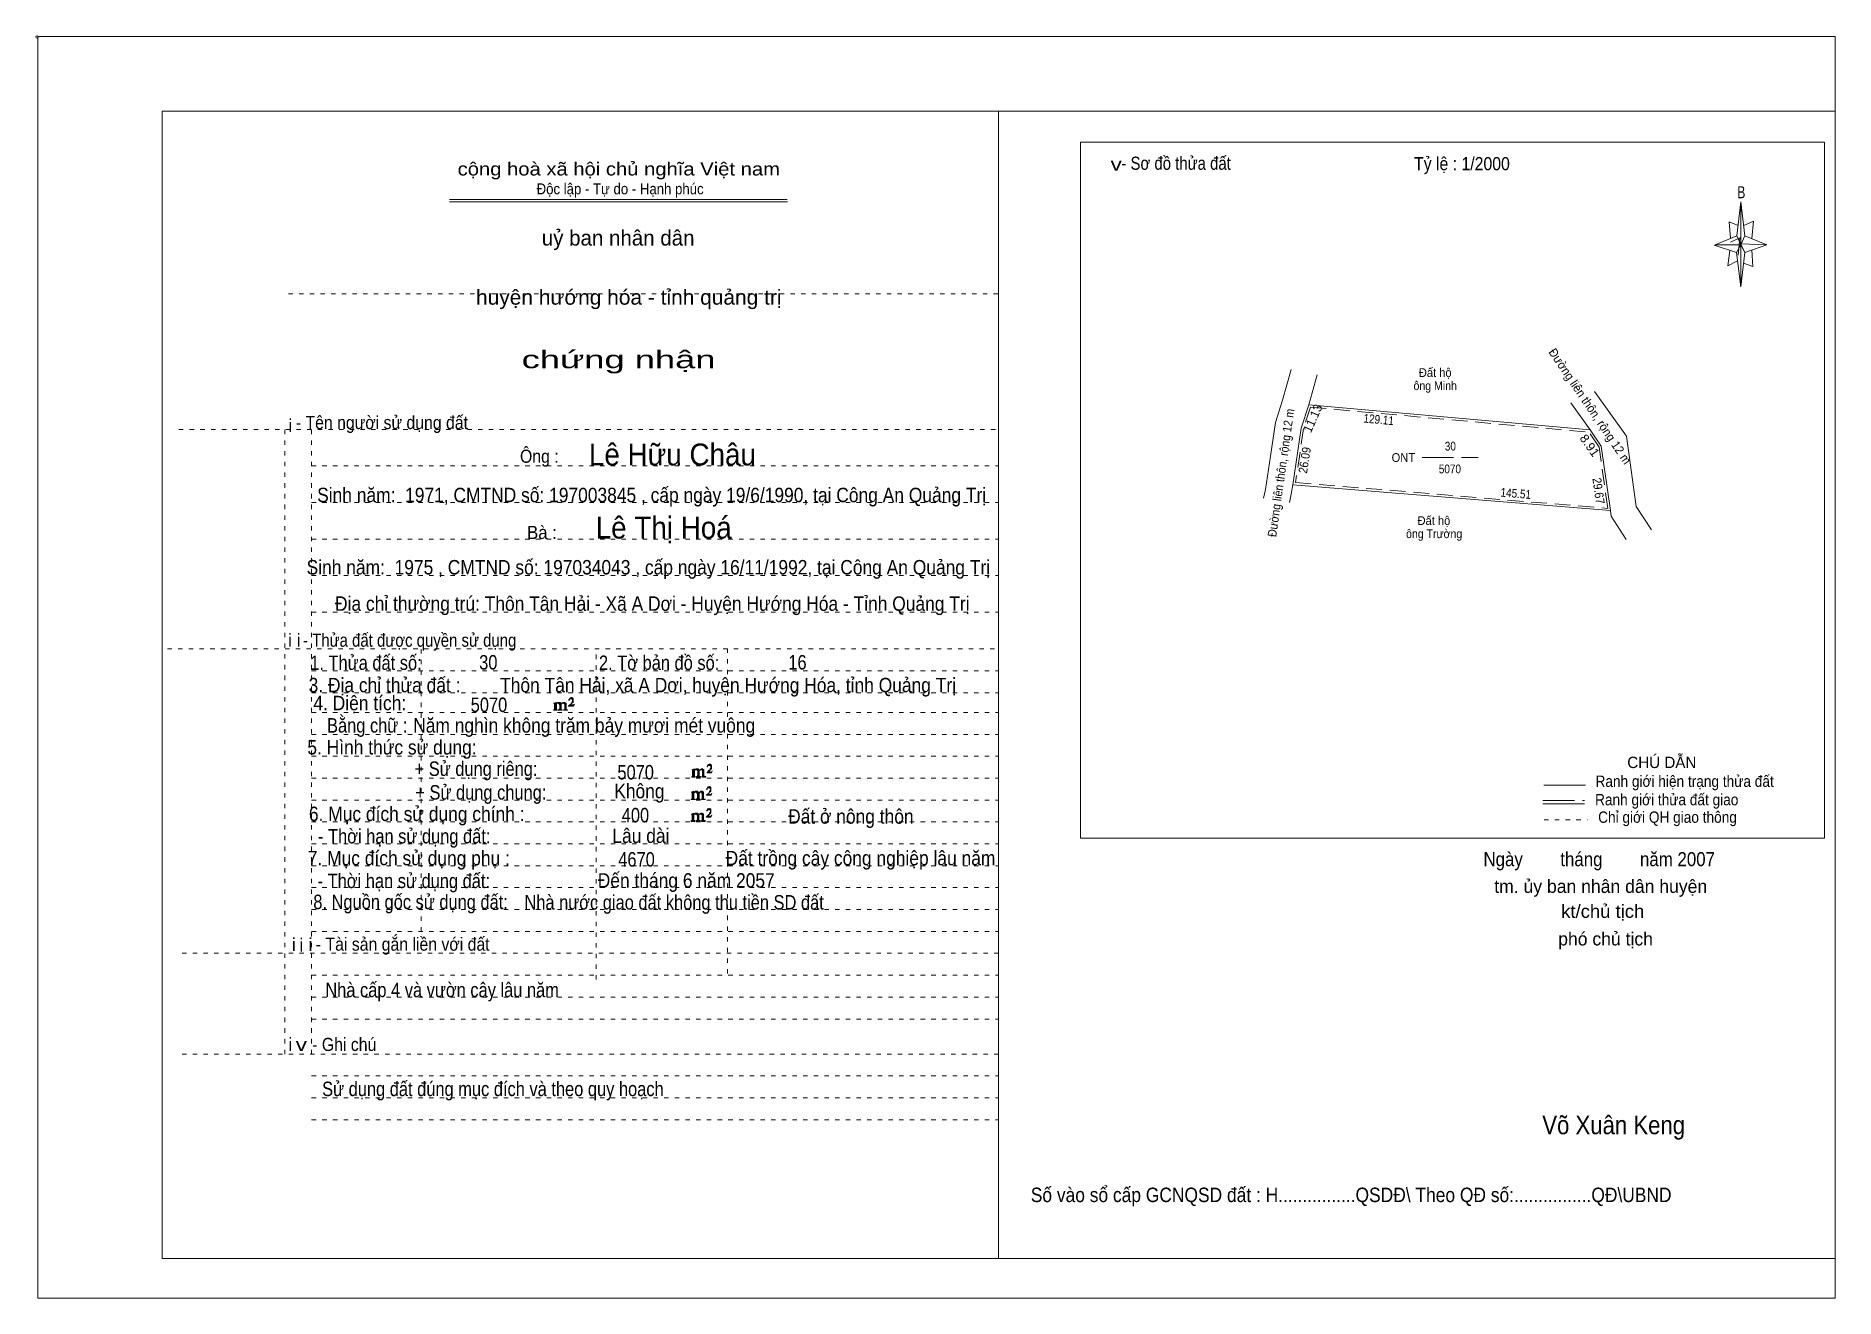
# Model space of a CAD drawing. Header units: centimetres. Extents: x -1.6 to 39.5, y -3.3 to 25.5.
import ezdxf
from ezdxf.enums import TextEntityAlignment as Align

# ---------------------------------------------------------------- set-up
doc = ezdxf.new("R2010")
doc.units = ezdxf.units.CM
doc.header["$LTSCALE"] = 0.12
for name, pattern in [('DOTTED', [1.5, 0.3, -1.2]), ('LONG_DASHED', [7.5, 6, -1.5]), ('MEDIUM_DASHED', [4.5, 3, -1.5])]:
    doc.linetypes.add(name, pattern=pattern)
for name, color, linetype, lineweight in [('1', 7, 'DOTTED', 13), ('10', 7, 'Continuous', 13), ('33', 7, 'LONG_DASHED', 13), ('4', 7, 'Continuous', 13), ('5', 7, 'Continuous', 13), ('50', 7, 'Continuous', 13)]:
    doc.layers.add(name, color=color, linetype=linetype, lineweight=lineweight)
doc.layers.add('30', color=7, linetype='Continuous')

msp = doc.modelspace()

# ---------------------------------------------------------------- hatches: boundary and pattern name
at = {"layer": '50'}
for points in [[(10.27, 10.13), (10.27, 10.12), (10.27, 10.11), (10.25, 10.11), (10.24, 10.11), (10.24, 10.1), (10.33, 10.1), (10.33, 10.11), (10.32, 10.11), (10.31, 10.11), (10.31, 10.12), (10.31, 10.13), (10.31, 10.24), (10.31, 10.25), (10.32, 10.26), (10.34, 10.26), (10.35, 10.26), (10.36, 10.26), (10.37, 10.25), (10.39, 10.22), (10.39, 10.13), (10.37, 10.12), (10.37, 10.11), (10.36, 10.11), (10.35, 10.11), (10.35, 10.1), (10.44, 10.1), (10.44, 10.11), (10.43, 10.11), (10.42, 10.11), (10.42, 10.12), (10.42, 10.13), (10.42, 10.24), (10.44, 10.26), (10.45, 10.26), (10.46, 10.26), (10.49, 10.26), (10.49, 10.25), (10.5, 10.24), (10.5, 10.22), (10.5, 10.13), (10.5, 10.12), (10.49, 10.11), (10.49, 10.11), (10.47, 10.11), (10.47, 10.1), (10.56, 10.1), (10.56, 10.11), (10.55, 10.11), (10.54, 10.11), (10.53, 10.12), (10.53, 10.13), (10.53, 10.2), (10.53, 10.25), (10.53, 10.26), (10.52, 10.27), (10.5, 10.28), (10.47, 10.28), (10.46, 10.28), (10.44, 10.27), (10.41, 10.25), (10.41, 10.26), (10.4, 10.28), (10.39, 10.28), (10.37, 10.28), (10.35, 10.28), (10.34, 10.28), (10.32, 10.26), (10.31, 10.26), (10.31, 10.25), (10.31, 10.25), (10.31, 10.26), (10.31, 10.28), (10.24, 10.26), (10.24, 10.26), (10.25, 10.26), (10.27, 10.25), (10.27, 10.24), (10.27, 10.23)], [(10.69, 10.19), (10.72, 10.24), (10.72, 10.24), (10.71, 10.22), (10.69, 10.22), (10.68, 10.22), (10.63, 10.22), (10.66, 10.26), (10.67, 10.27), (10.69, 10.28), (10.69, 10.3), (10.69, 10.32), (10.69, 10.34), (10.69, 10.35), (10.69, 10.37), (10.68, 10.38), (10.67, 10.38), (10.66, 10.39), (10.65, 10.39), (10.63, 10.38), (10.63, 10.38), (10.62, 10.37), (10.61, 10.35), (10.59, 10.33), (10.61, 10.33), (10.61, 10.35), (10.62, 10.35), (10.63, 10.36), (10.65, 10.36), (10.66, 10.36), (10.67, 10.35), (10.68, 10.35), (10.68, 10.32), (10.68, 10.3), (10.66, 10.28), (10.66, 10.26), (10.65, 10.25), (10.59, 10.2), (10.59, 10.19)], [(13.42, 8.61), (13.42, 8.6), (13.42, 8.59), (13.41, 8.59), (13.4, 8.59), (13.4, 8.57), (13.48, 8.57), (13.48, 8.59), (13.47, 8.59), (13.46, 8.59), (13.46, 8.6), (13.46, 8.61), (13.46, 8.72), (13.46, 8.73), (13.47, 8.74), (13.5, 8.74), (13.51, 8.74), (13.52, 8.74), (13.53, 8.73), (13.54, 8.69), (13.54, 8.61), (13.53, 8.6), (13.53, 8.59), (13.52, 8.59), (13.51, 8.59), (13.51, 8.57), (13.6, 8.57), (13.6, 8.59), (13.58, 8.59), (13.57, 8.59), (13.57, 8.6), (13.57, 8.61), (13.57, 8.72), (13.6, 8.74), (13.61, 8.74), (13.62, 8.74), (13.64, 8.74), (13.64, 8.73), (13.65, 8.72), (13.65, 8.69), (13.65, 8.61), (13.65, 8.6), (13.64, 8.59), (13.64, 8.59), (13.63, 8.59), (13.63, 8.57), (13.72, 8.57), (13.72, 8.59), (13.7, 8.59), (13.69, 8.59), (13.68, 8.6), (13.68, 8.61), (13.68, 8.68), (13.68, 8.73), (13.68, 8.74), (13.67, 8.75), (13.65, 8.76), (13.63, 8.76), (13.62, 8.76), (13.6, 8.75), (13.56, 8.73), (13.56, 8.74), (13.55, 8.76), (13.54, 8.76), (13.53, 8.76), (13.51, 8.76), (13.5, 8.76), (13.47, 8.74), (13.46, 8.74), (13.46, 8.73), (13.46, 8.73), (13.46, 8.74), (13.46, 8.76), (13.4, 8.74), (13.4, 8.74), (13.41, 8.74), (13.42, 8.73), (13.42, 8.72), (13.42, 8.71)], [(13.85, 8.67), (13.87, 8.72), (13.87, 8.72), (13.86, 8.69), (13.85, 8.69), (13.84, 8.69), (13.78, 8.69), (13.82, 8.74), (13.83, 8.75), (13.85, 8.76), (13.85, 8.78), (13.85, 8.79), (13.85, 8.82), (13.85, 8.83), (13.85, 8.85), (13.84, 8.86), (13.83, 8.86), (13.82, 8.87), (13.8, 8.87), (13.78, 8.86), (13.78, 8.86), (13.77, 8.85), (13.76, 8.83), (13.75, 8.81), (13.76, 8.81), (13.76, 8.83), (13.77, 8.83), (13.78, 8.84), (13.8, 8.84), (13.82, 8.84), (13.83, 8.83), (13.84, 8.83), (13.84, 8.79), (13.84, 8.78), (13.82, 8.76), (13.82, 8.74), (13.8, 8.73), (13.75, 8.68), (13.75, 8.67)], [(13.41, 8.09), (13.41, 8.08), (13.41, 8.07), (13.4, 8.07), (13.39, 8.07), (13.39, 8.06), (13.48, 8.06), (13.48, 8.07), (13.47, 8.07), (13.45, 8.07), (13.45, 8.08), (13.45, 8.09), (13.45, 8.2), (13.45, 8.21), (13.47, 8.23), (13.49, 8.23), (13.5, 8.23), (13.51, 8.23), (13.52, 8.21), (13.53, 8.18), (13.53, 8.09), (13.52, 8.08), (13.52, 8.07), (13.51, 8.07), (13.5, 8.07), (13.5, 8.06), (13.59, 8.06), (13.59, 8.07), (13.58, 8.07), (13.57, 8.07), (13.57, 8.08), (13.57, 8.09), (13.57, 8.2), (13.59, 8.23), (13.6, 8.23), (13.61, 8.23), (13.63, 8.23), (13.63, 8.21), (13.64, 8.2), (13.64, 8.18), (13.64, 8.09), (13.64, 8.08), (13.63, 8.07), (13.63, 8.07), (13.62, 8.07), (13.62, 8.06), (13.71, 8.06), (13.71, 8.07), (13.7, 8.07), (13.69, 8.07), (13.67, 8.08), (13.67, 8.09), (13.67, 8.17), (13.67, 8.21), (13.67, 8.23), (13.66, 8.24), (13.64, 8.25), (13.62, 8.25), (13.61, 8.25), (13.59, 8.24), (13.55, 8.21), (13.55, 8.23), (13.54, 8.25), (13.53, 8.25), (13.52, 8.25), (13.5, 8.25), (13.49, 8.25), (13.47, 8.23), (13.45, 8.23), (13.45, 8.21), (13.45, 8.21), (13.45, 8.23), (13.45, 8.25), (13.39, 8.23), (13.39, 8.23), (13.4, 8.23), (13.41, 8.21), (13.41, 8.2), (13.41, 8.19)], [(13.84, 8.16), (13.86, 8.2), (13.86, 8.2), (13.85, 8.18), (13.84, 8.18), (13.83, 8.18), (13.77, 8.18), (13.81, 8.23), (13.82, 8.24), (13.84, 8.25), (13.84, 8.27), (13.84, 8.28), (13.84, 8.3), (13.84, 8.31), (13.84, 8.34), (13.83, 8.35), (13.82, 8.35), (13.81, 8.36), (13.8, 8.36), (13.77, 8.35), (13.77, 8.35), (13.76, 8.34), (13.75, 8.31), (13.74, 8.29), (13.75, 8.29), (13.75, 8.31), (13.76, 8.31), (13.77, 8.33), (13.8, 8.33), (13.81, 8.33), (13.82, 8.31), (13.83, 8.31), (13.83, 8.28), (13.83, 8.27), (13.81, 8.25), (13.81, 8.23), (13.8, 8.21), (13.74, 8.17), (13.74, 8.16)], [(13.84, 7.66), (13.86, 7.71), (13.86, 7.71), (13.85, 7.68), (13.84, 7.68), (13.83, 7.68), (13.77, 7.68), (13.81, 7.73), (13.82, 7.74), (13.84, 7.75), (13.84, 7.77), (13.84, 7.78), (13.84, 7.81), (13.84, 7.82), (13.84, 7.84), (13.83, 7.85), (13.82, 7.85), (13.81, 7.86), (13.79, 7.86), (13.77, 7.85), (13.77, 7.85), (13.76, 7.84), (13.75, 7.82), (13.74, 7.8), (13.75, 7.8), (13.75, 7.82), (13.76, 7.82), (13.77, 7.83), (13.79, 7.83), (13.81, 7.83), (13.82, 7.82), (13.83, 7.82), (13.83, 7.78), (13.83, 7.77), (13.81, 7.75), (13.81, 7.73), (13.79, 7.72), (13.74, 7.67), (13.74, 7.66)], [(13.41, 7.6), (13.41, 7.59), (13.41, 7.58), (13.4, 7.58), (13.39, 7.58), (13.39, 7.56), (13.47, 7.56), (13.47, 7.58), (13.46, 7.58), (13.45, 7.58), (13.45, 7.59), (13.45, 7.6), (13.45, 7.71), (13.45, 7.72), (13.46, 7.73), (13.49, 7.73), (13.5, 7.73), (13.51, 7.73), (13.52, 7.72), (13.53, 7.68), (13.53, 7.6), (13.52, 7.59), (13.52, 7.58), (13.51, 7.58), (13.5, 7.58), (13.5, 7.56), (13.59, 7.56), (13.59, 7.58), (13.57, 7.58), (13.56, 7.58), (13.56, 7.59), (13.56, 7.6), (13.56, 7.71), (13.59, 7.73), (13.6, 7.73), (13.61, 7.73), (13.63, 7.73), (13.63, 7.72), (13.64, 7.71), (13.64, 7.68), (13.64, 7.6), (13.64, 7.59), (13.63, 7.58), (13.63, 7.58), (13.62, 7.58), (13.62, 7.56), (13.71, 7.56), (13.71, 7.58), (13.69, 7.58), (13.68, 7.58), (13.67, 7.59), (13.67, 7.6), (13.67, 7.67), (13.67, 7.72), (13.67, 7.73), (13.66, 7.74), (13.64, 7.75), (13.62, 7.75), (13.61, 7.75), (13.59, 7.74), (13.55, 7.72), (13.55, 7.73), (13.54, 7.75), (13.53, 7.75), (13.52, 7.75), (13.5, 7.75), (13.49, 7.75), (13.46, 7.73), (13.45, 7.73), (13.45, 7.72), (13.45, 7.72), (13.45, 7.73), (13.45, 7.75), (13.39, 7.73), (13.39, 7.73), (13.4, 7.73), (13.41, 7.72), (13.41, 7.71), (13.41, 7.7)]]:
    msp.add_hatch(color=256, dxfattribs=at).paths.add_polyline_path(points)

# ---------------------------------------------------------------- linework, layer by layer
at = {"layer": '1', "linetype": 'Continuous'}
for p, q in [((1.31, -2.42), (1.31, 23.78)), ((1.31, 23.78), (39.51, 23.78)), ((20.41, -2.42), (20.41, 23.78)), ((39.51, -2.42), (39.51, 23.78)), ((7.87, 21.76), (15.58, 21.76)), ((7.87, 21.71), (15.59, 21.71)), ((37.26, 20.55), (36.75, 20.72)), ((1.31, -2.42), (39.51, -2.42))]:
    msp.add_line(p, q, dxfattribs=at)
at = {"layer": '1'}
for p, q in [((4.19, 19.61), (20.41, 19.61)), ((1.69, 16.51), (20.41, 16.51)), ((4.11, 2.25), (4.11, 16.51)), ((4.72, 2.25), (4.72, 16.51)), ((4.72, 15.68), (20.41, 15.68)), ((4.72, 14.84), (20.41, 14.84)), ((4.72, 14.01), (20.41, 14.01)), ((4.72, 13.18), (20.41, 13.18)), ((4.72, 12.34), (20.41, 12.34)), ((1.43, 11.5), (20.41, 11.5)), ((7.22, 5.05), (7.22, 11.5)), ((11.22, 3.95), (11.22, 11.5)), ((14.22, 4.09), (14.22, 11.5)), ((4.72, 11), (20.41, 11)), ((4.72, 10.5), (20.41, 10.5)), ((4.72, 10.05), (20.41, 10.05)), ((4.72, 9.55), (20.41, 9.55)), ((4.72, 9.05), (20.41, 9.05)), ((4.72, 8.55), (20.41, 8.55)), ((4.72, 8.05), (20.41, 8.05)), ((4.72, 7.55), (20.41, 7.55)), ((4.72, 7.05), (20.41, 7.05)), ((4.72, 6.55), (20.41, 6.55)), ((4.72, 6.05), (20.41, 6.05)), ((4.72, 5.55), (20.41, 5.55)), ((4.72, 5.05), (20.41, 5.05)), ((1.76, 4.55), (20.41, 4.55)), ((4.72, 4.05), (20.41, 4.05)), ((4.72, 3.55), (20.41, 3.55)), ((4.72, 3.05), (20.41, 3.05)), ((1.76, 2.25), (20.41, 2.25)), ((4.72, 1.75), (20.41, 1.75)), ((4.72, 1.25), (20.41, 1.25)), ((4.72, 0.75), (20.41, 0.75))]:
    msp.add_line(p, q, dxfattribs=at)
at = {"layer": '1', "linetype": 'Continuous'}
msp.add_lwpolyline([(-1.53, -3.32), (39.51, -3.32), (39.51, 25.48), (-1.53, 25.48)], close=True, dxfattribs=at)
msp.add_lwpolyline([(37.27, 20.35), (37.06, 20.25), (37.11, 20.6)], dxfattribs=at)
at = {"layer": '10'}
for p, q in [((27.68, 17.76), (27.49, 17.07)), ((27.49, 17.07), (33.92, 16.5)), ((33.92, 16.5), (33.48, 17.12)), ((26.5, 15.14), (26.46, 14.94))]:
    msp.add_line(p, q, dxfattribs=at)
at = {"layer": '10', "linetype": 'MEDIUM_DASHED'}
for p, q in [((27.53, 17.02), (33.89, 16.45)), ((27.19, 15.3), (34.32, 14.71))]:
    msp.add_line(p, q, dxfattribs=at)
at = {"layer": '10'}
for points in [[(27.09, 17.88), (26.89, 17.18), (26.73, 16.67)], [(34.02, 17.38), (34.75, 16.36), (34.97, 14.75), (35.32, 14.22)], [(27.49, 17.07), (27.32, 16.54), (27.13, 15.25), (34.38, 14.66)], [(26.73, 16.67), (26.62, 15.9), (26.5, 15.14)], [(34.38, 14.66), (34.17, 16.13), (33.92, 16.5)], [(27.13, 15.25), (27.09, 15.03), (27.05, 14.84)], [(34.74, 14), (34.4, 14.53), (34.38, 14.66)]]:
    msp.add_lwpolyline(points, dxfattribs=at)
at = {"layer": '10', "linetype": 'MEDIUM_DASHED'}
for points in [[(27.53, 17.02), (27.37, 16.53), (27.19, 15.3)], [(34.32, 14.71), (34.12, 16.11), (33.89, 16.45)]]:
    msp.add_lwpolyline(points, dxfattribs=at)
at = {"layer": '33'}
msp.add_line((30.08, 15.87), (31.36, 15.87), dxfattribs=at)
at = {"layer": '4'}
for p, q in [((32.86, 8.39), (33.81, 8.39)), ((32.84, 7.96), (33.79, 7.96))]:
    msp.add_line(p, q, dxfattribs=at)
at = {"layer": '4', "linetype": 'LONG_DASHED'}
msp.add_line((32.84, 8.04), (33.79, 8.04), dxfattribs=at)
at = {"layer": '4', "linetype": 'DOTTED'}
msp.add_line((32.87, 7.6), (33.86, 7.6), dxfattribs=at)
at = {"layer": '4'}
msp.add_lwpolyline([(22.28, 23.07), (39.27, 23.07), (39.27, 7.18), (22.28, 7.18)], close=True, dxfattribs=at)
msp.add_circle((-1.55, 25.47), 0.025, dxfattribs=at)
at = {"layer": '5'}
for p, q in [((37.27, 20.93), (37.36, 21.71)), ((37.45, 20.55), (37.36, 19.77)), ((37.45, 20.93), (37.95, 20.73)), ((37.61, 20.61), (37.63, 20.23)), ((37.63, 20.23), (37.42, 20.31))]:
    msp.add_line(p, q, dxfattribs=at)
for points in [[(37.36, 21.71), (37.45, 20.93), (37.36, 20.73)], [(37.36, 20.73), (36.77, 20.73), (37.27, 20.93), (37.45, 20.55), (37.95, 20.73), (37.36, 20.75)], [(37.36, 20.73), (37.36, 19.77), (37.26, 20.55)]]:
    msp.add_lwpolyline(points, close=True, dxfattribs=at)
for points in [[(37.3, 21.17), (37.09, 21.25), (37.12, 20.87)], [(37.43, 21.17), (37.65, 21.27), (37.61, 20.87)], [(37.36, 20.73), (37.27, 20.93), (36.77, 20.73)], [(37.12, 20.79), (37.34, 20.89), (37.3, 20.49)], [(37.36, 20.73), (37.45, 20.55), (37.95, 20.73)]]:
    msp.add_lwpolyline(points, dxfattribs=at)
at = {"layer": '50'}
for points in [[(10.27, 10.13), (10.27, 10.12), (10.27, 10.11), (10.25, 10.11), (10.24, 10.11), (10.24, 10.1), (10.33, 10.1), (10.33, 10.11), (10.32, 10.11), (10.31, 10.11), (10.31, 10.12), (10.31, 10.13), (10.31, 10.24), (10.31, 10.25), (10.32, 10.26), (10.34, 10.26), (10.35, 10.26), (10.36, 10.26), (10.37, 10.25), (10.39, 10.22), (10.39, 10.13), (10.37, 10.12), (10.37, 10.11), (10.36, 10.11), (10.35, 10.11), (10.35, 10.1), (10.44, 10.1), (10.44, 10.11), (10.43, 10.11), (10.42, 10.11), (10.42, 10.12), (10.42, 10.13), (10.42, 10.24), (10.44, 10.26), (10.45, 10.26), (10.46, 10.26), (10.49, 10.26), (10.49, 10.25), (10.5, 10.24), (10.5, 10.22), (10.5, 10.13), (10.5, 10.12), (10.49, 10.11), (10.49, 10.11), (10.47, 10.11), (10.47, 10.1), (10.56, 10.1), (10.56, 10.11), (10.55, 10.11), (10.54, 10.11), (10.53, 10.12), (10.53, 10.13), (10.53, 10.2), (10.53, 10.25), (10.53, 10.26), (10.52, 10.27), (10.5, 10.28), (10.47, 10.28), (10.46, 10.28), (10.44, 10.27), (10.41, 10.25), (10.41, 10.26), (10.4, 10.28), (10.39, 10.28), (10.37, 10.28), (10.35, 10.28), (10.34, 10.28), (10.32, 10.26), (10.31, 10.26), (10.31, 10.25), (10.31, 10.25), (10.31, 10.26), (10.31, 10.28), (10.24, 10.26), (10.24, 10.26), (10.25, 10.26), (10.27, 10.25), (10.27, 10.24), (10.27, 10.23)], [(10.69, 10.19), (10.72, 10.24), (10.72, 10.24), (10.71, 10.22), (10.69, 10.22), (10.68, 10.22), (10.63, 10.22), (10.66, 10.26), (10.67, 10.27), (10.69, 10.28), (10.69, 10.3), (10.69, 10.32), (10.69, 10.34), (10.69, 10.35), (10.69, 10.37), (10.68, 10.38), (10.67, 10.38), (10.66, 10.39), (10.65, 10.39), (10.63, 10.38), (10.63, 10.38), (10.62, 10.37), (10.61, 10.35), (10.59, 10.33), (10.61, 10.33), (10.61, 10.35), (10.62, 10.35), (10.63, 10.36), (10.65, 10.36), (10.66, 10.36), (10.67, 10.35), (10.68, 10.35), (10.68, 10.32), (10.68, 10.3), (10.66, 10.28), (10.66, 10.26), (10.65, 10.25), (10.59, 10.2), (10.59, 10.19)], [(13.42, 8.61), (13.42, 8.6), (13.42, 8.59), (13.41, 8.59), (13.4, 8.59), (13.4, 8.57), (13.48, 8.57), (13.48, 8.59), (13.47, 8.59), (13.46, 8.59), (13.46, 8.6), (13.46, 8.61), (13.46, 8.72), (13.46, 8.73), (13.47, 8.74), (13.5, 8.74), (13.51, 8.74), (13.52, 8.74), (13.53, 8.73), (13.54, 8.69), (13.54, 8.61), (13.53, 8.6), (13.53, 8.59), (13.52, 8.59), (13.51, 8.59), (13.51, 8.57), (13.6, 8.57), (13.6, 8.59), (13.58, 8.59), (13.57, 8.59), (13.57, 8.6), (13.57, 8.61), (13.57, 8.72), (13.6, 8.74), (13.61, 8.74), (13.62, 8.74), (13.64, 8.74), (13.64, 8.73), (13.65, 8.72), (13.65, 8.69), (13.65, 8.61), (13.65, 8.6), (13.64, 8.59), (13.64, 8.59), (13.63, 8.59), (13.63, 8.57), (13.72, 8.57), (13.72, 8.59), (13.7, 8.59), (13.69, 8.59), (13.68, 8.6), (13.68, 8.61), (13.68, 8.68), (13.68, 8.73), (13.68, 8.74), (13.67, 8.75), (13.65, 8.76), (13.63, 8.76), (13.62, 8.76), (13.6, 8.75), (13.56, 8.73), (13.56, 8.74), (13.55, 8.76), (13.54, 8.76), (13.53, 8.76), (13.51, 8.76), (13.5, 8.76), (13.47, 8.74), (13.46, 8.74), (13.46, 8.73), (13.46, 8.73), (13.46, 8.74), (13.46, 8.76), (13.4, 8.74), (13.4, 8.74), (13.41, 8.74), (13.42, 8.73), (13.42, 8.72), (13.42, 8.71)], [(13.85, 8.67), (13.87, 8.72), (13.87, 8.72), (13.86, 8.69), (13.85, 8.69), (13.84, 8.69), (13.78, 8.69), (13.82, 8.74), (13.83, 8.75), (13.85, 8.76), (13.85, 8.78), (13.85, 8.79), (13.85, 8.82), (13.85, 8.83), (13.85, 8.85), (13.84, 8.86), (13.83, 8.86), (13.82, 8.87), (13.8, 8.87), (13.78, 8.86), (13.78, 8.86), (13.77, 8.85), (13.76, 8.83), (13.75, 8.81), (13.76, 8.81), (13.76, 8.83), (13.77, 8.83), (13.78, 8.84), (13.8, 8.84), (13.82, 8.84), (13.83, 8.83), (13.84, 8.83), (13.84, 8.79), (13.84, 8.78), (13.82, 8.76), (13.82, 8.74), (13.8, 8.73), (13.75, 8.68), (13.75, 8.67)], [(13.41, 8.09), (13.41, 8.08), (13.41, 8.07), (13.4, 8.07), (13.39, 8.07), (13.39, 8.06), (13.48, 8.06), (13.48, 8.07), (13.47, 8.07), (13.45, 8.07), (13.45, 8.08), (13.45, 8.09), (13.45, 8.2), (13.45, 8.21), (13.47, 8.23), (13.49, 8.23), (13.5, 8.23), (13.51, 8.23), (13.52, 8.21), (13.53, 8.18), (13.53, 8.09), (13.52, 8.08), (13.52, 8.07), (13.51, 8.07), (13.5, 8.07), (13.5, 8.06), (13.59, 8.06), (13.59, 8.07), (13.58, 8.07), (13.57, 8.07), (13.57, 8.08), (13.57, 8.09), (13.57, 8.2), (13.59, 8.23), (13.6, 8.23), (13.61, 8.23), (13.63, 8.23), (13.63, 8.21), (13.64, 8.2), (13.64, 8.18), (13.64, 8.09), (13.64, 8.08), (13.63, 8.07), (13.63, 8.07), (13.62, 8.07), (13.62, 8.06), (13.71, 8.06), (13.71, 8.07), (13.7, 8.07), (13.69, 8.07), (13.67, 8.08), (13.67, 8.09), (13.67, 8.17), (13.67, 8.21), (13.67, 8.23), (13.66, 8.24), (13.64, 8.25), (13.62, 8.25), (13.61, 8.25), (13.59, 8.24), (13.55, 8.21), (13.55, 8.23), (13.54, 8.25), (13.53, 8.25), (13.52, 8.25), (13.5, 8.25), (13.49, 8.25), (13.47, 8.23), (13.45, 8.23), (13.45, 8.21), (13.45, 8.21), (13.45, 8.23), (13.45, 8.25), (13.39, 8.23), (13.39, 8.23), (13.4, 8.23), (13.41, 8.21), (13.41, 8.2), (13.41, 8.19)], [(13.84, 8.16), (13.86, 8.2), (13.86, 8.2), (13.85, 8.18), (13.84, 8.18), (13.83, 8.18), (13.77, 8.18), (13.81, 8.23), (13.82, 8.24), (13.84, 8.25), (13.84, 8.27), (13.84, 8.28), (13.84, 8.3), (13.84, 8.31), (13.84, 8.34), (13.83, 8.35), (13.82, 8.35), (13.81, 8.36), (13.8, 8.36), (13.77, 8.35), (13.77, 8.35), (13.76, 8.34), (13.75, 8.31), (13.74, 8.29), (13.75, 8.29), (13.75, 8.31), (13.76, 8.31), (13.77, 8.33), (13.8, 8.33), (13.81, 8.33), (13.82, 8.31), (13.83, 8.31), (13.83, 8.28), (13.83, 8.27), (13.81, 8.25), (13.81, 8.23), (13.8, 8.21), (13.74, 8.17), (13.74, 8.16)], [(13.84, 7.66), (13.86, 7.71), (13.86, 7.71), (13.85, 7.68), (13.84, 7.68), (13.83, 7.68), (13.77, 7.68), (13.81, 7.73), (13.82, 7.74), (13.84, 7.75), (13.84, 7.77), (13.84, 7.78), (13.84, 7.81), (13.84, 7.82), (13.84, 7.84), (13.83, 7.85), (13.82, 7.85), (13.81, 7.86), (13.79, 7.86), (13.77, 7.85), (13.77, 7.85), (13.76, 7.84), (13.75, 7.82), (13.74, 7.8), (13.75, 7.8), (13.75, 7.82), (13.76, 7.82), (13.77, 7.83), (13.79, 7.83), (13.81, 7.83), (13.82, 7.82), (13.83, 7.82), (13.83, 7.78), (13.83, 7.77), (13.81, 7.75), (13.81, 7.73), (13.79, 7.72), (13.74, 7.67), (13.74, 7.66)], [(13.41, 7.6), (13.41, 7.59), (13.41, 7.58), (13.4, 7.58), (13.39, 7.58), (13.39, 7.56), (13.47, 7.56), (13.47, 7.58), (13.46, 7.58), (13.45, 7.58), (13.45, 7.59), (13.45, 7.6), (13.45, 7.71), (13.45, 7.72), (13.46, 7.73), (13.49, 7.73), (13.5, 7.73), (13.51, 7.73), (13.52, 7.72), (13.53, 7.68), (13.53, 7.6), (13.52, 7.59), (13.52, 7.58), (13.51, 7.58), (13.5, 7.58), (13.5, 7.56), (13.59, 7.56), (13.59, 7.58), (13.57, 7.58), (13.56, 7.58), (13.56, 7.59), (13.56, 7.6), (13.56, 7.71), (13.59, 7.73), (13.6, 7.73), (13.61, 7.73), (13.63, 7.73), (13.63, 7.72), (13.64, 7.71), (13.64, 7.68), (13.64, 7.6), (13.64, 7.59), (13.63, 7.58), (13.63, 7.58), (13.62, 7.58), (13.62, 7.56), (13.71, 7.56), (13.71, 7.58), (13.69, 7.58), (13.68, 7.58), (13.67, 7.59), (13.67, 7.6), (13.67, 7.67), (13.67, 7.72), (13.67, 7.73), (13.66, 7.74), (13.64, 7.75), (13.62, 7.75), (13.61, 7.75), (13.59, 7.74), (13.55, 7.72), (13.55, 7.73), (13.54, 7.75), (13.53, 7.75), (13.52, 7.75), (13.5, 7.75), (13.49, 7.75), (13.46, 7.73), (13.45, 7.73), (13.45, 7.72), (13.45, 7.72), (13.45, 7.73), (13.45, 7.75), (13.39, 7.73), (13.39, 7.73), (13.4, 7.73), (13.41, 7.72), (13.41, 7.71), (13.41, 7.7)]]:
    msp.add_lwpolyline(points, close=True, dxfattribs=at)

# ---------------------------------------------------------------- texts
at = {"layer": '1'}
for s, height, width, p in [('cộng hoà xã hội chủ nghĩa Việt nam', 0.3, 1.15, (11.735, 22.31)), ('v', 0.3, 1.3, (23.095, 22.42)), ('- Sơ đồ thửa đất ', 0.3, 0.85, (24.51, 22.44)), ('Độc lập - Tự do - Hạnh phúc', 0.25, 0.9, (11.765, 21.88)), ('chứng nhận', 0.4, 1.55, (11.73, 17.91)), ('- Tên người sử dụng đất', 0.3, 0.9, (6.325, 16.52)), ('- Thửa đất được quyền sử dụng', 0.3, 0.85, (6.96, 11.55)), ('- Tài sản gắn liền với đất ', 0.3, 0.9, (6.85, 4.61)), ('v', 0.3, 1.3, (4.485, 2.32)), ('- Ghi chú', 0.3, 0.9, (5.465, 2.32))]:
    msp.add_text(s, height=height, dxfattribs=dict(at, width=width)).set_placement(p, align=Align.CENTER)
for s, height, p in [('uỷ ban nhân dân', 0.35, (11.72, 20.71)), ('i', 0.3, (4.235, 16.45)), ('i', 0.3, (4.225, 11.55)), ('i', 0.3, (4.425, 11.55)), ('i', 0.3, (4.315, 4.6)), ('i', 0.3, (4.485, 4.59)), ('i', 0.3, (4.695, 4.6)), ('i', 0.3, (4.235, 2.32))]:
    msp.add_text(s, height=height, dxfattribs=at).set_placement(p, align=Align.CENTER)
at = {"layer": '10'}
for s, height, width, p in [('Tỷ lệ : 1/2000', 0.3, 0.9, (30.99, 22.43)), ('Đất hộ', 0.2, 0.95, (30.38, 17.71)), ('ông Minh', 0.2, 0.9, (30.38, 17.41)), ('Lê Hữu Châu', 0.5, 0.95, (12.96, 15.69)), ('Lê Thị Hoá', 0.5, 0.95, (12.76, 14.02)), ('Đất hộ', 0.2, 0.95, (30.35, 14.33)), ('ông Trường', 0.2, 0.9, (30.355, 14.03)), ('Võ Xuân Keng', 0.42, 0.9, (34.455, 0.42))]:
    msp.add_text(s, height=height, dxfattribs=dict(at, width=width)).set_placement(p, align=Align.CENTER)
for height, rotation, width, p in [(0.2, 304.046, 0.95, (33.851, 16.956)), (0.1999, 81.87, 0.9, (26.96, 15.541))]:
    msp.add_text('Đường liên thôn, rộng 12 m ', height=height, rotation=rotation, dxfattribs=dict(at, width=width)).set_placement(p, align=Align.CENTER)
at = {"layer": '30'}
msp.add_text('11.13', height=0.1996, rotation=66, dxfattribs=at).set_placement((27.675, 16.724), align=Align.CENTER)
for s, height, rotation, width, p in [('129.11', 0.2, 354.872, 0.85, (29.081, 16.639)), ('26.09', 0.1999, 81, 0.9, (27.497, 15.794)), ('8.91', 0.2, 305.403, 1.05, (33.825, 16.088)), ('29.67', 0.2, 277.963, 0.9, (34.011, 15.094)), ('145.51', 0.1999, 355.368, 0.85, (32.212, 14.951))]:
    msp.add_text(s, height=height, rotation=rotation, dxfattribs=dict(at, width=width)).set_placement(p, align=Align.CENTER)
at = {"layer": '33', "width": 0.85}
for s, p in [('30', (30.725, 16.03)), ('5070', (30.715, 15.51))]:
    msp.add_text(s, height=0.2, dxfattribs=at).set_placement(p, align=Align.CENTER)
at = {"layer": '33', "width": 0.95}
msp.add_text('ONT', height=0.2, dxfattribs=at).set_placement((29.92, 15.77), align=Align.RIGHT)
at = {"layer": '4'}
msp.add_text('CHÚ DẪN', height=0.2591, dxfattribs=at).set_placement((35.555, 8.78), align=Align.CENTER)
at = {"layer": '4', "width": 0.9}
for s, p in [('Ranh giới hiện trạng thửa đất', (36.075, 8.35)), ('Ranh giới thửa đất giao ', (35.71, 7.93)), ('Chỉ giới QH giao thông', (35.685, 7.53))]:
    msp.add_text(s, height=0.2591, dxfattribs=at).set_placement(p, align=Align.CENTER)
at = {"layer": '5', "width": 0.75}
msp.add_text('B', height=0.276, dxfattribs=at).set_placement((37.37, 21.79), align=Align.CENTER)
at = {"layer": '50'}
for s, height, width, p in [('  huyện hướng hóa - tỉnh quảng trị', 0.34, 1.05, (11.83, 19.36)), ('Ông :', 0.3, 0.9, (9.92, 15.75)), ('Sinh năm:  1971, CMTND số: 197003845 , cấp ngày 19/6/1990, tại Công An Quảng Trị', 0.33, 0.9, (12.485, 14.85)), ('Bà :', 0.3, 0.95, (9.98, 14.01)), ('Sinh năm:  1975 , CMTND số: 197034043 , cấp ngày 16/11/1992, tại Công An Quảng Trị', 0.33, 0.9, (12.41, 13.2)), ('Địa chỉ thường trú: Thôn Tân Hải - Xã A Dơi - Huyện Hướng Hóa - Tỉnh Quảng Trị', 0.33, 0.9, (12.5, 12.37)), ('1. Thửa đất số:  ', 0.33, 0.85, (6.065, 11.02)), ('30', 0.33, 0.85, (8.755, 11.03)), ('2. Tờ bản đồ số:  ', 0.33, 0.85, (12.76, 11.02)), ('16', 0.33, 0.85, (15.815, 11.03)), ('3. Địa chỉ thửa đất : ', 0.33, 0.9, (6.44, 10.51)), ('Thôn Tân Hải, xã A Dơi, huyện Hướng Hóa, tỉnh Quảng Trị', 0.33, 0.9, (14.23, 10.51)), ('4. Diện tích: ', 0.33, 0.9, (5.875, 10.1)), ('5070', 0.33, 0.85, (8.77, 10.06)), ('Bằng chữ :', 0.33, 0.85, (5.99, 9.59)), ('Năm nghìn không trăm bảy mươi mét vuông', 0.33, 0.9, (10.945, 9.59)), ('5. Hình thức sử dụng:', 0.33, 0.9, (6.555, 9.09)), ('+ Sử dụng riêng:', 0.33, 0.85, (8.475, 8.6)), ('5070', 0.33, 0.85, (12.12, 8.52)), ('+ Sử dụng chung:', 0.33, 0.85, (8.585, 8.06)), ('Không', 0.33, 0.9, (12.205, 8.09)), ('6. Mục đích sử dụng chính :', 0.33, 0.9, (7.12, 7.57)), ('400', 0.33, 0.85, (12.115, 7.54)), ('Đất ở nông thôn', 0.33, 0.9, (17.035, 7.51)), ('- Thời hạn sử dụng đất:', 0.33, 0.85, (6.835, 7.06)), ('Lâu dài', 0.33, 0.9, (12.24, 7.07)), ('7. Mục đích sử dụng phụ :', 0.33, 0.9, (6.94, 6.56)), ('4670', 0.33, 0.85, (12.14, 6.53)), ('Đất trồng cây công nghiệp lâu năm', 0.33, 0.9, (17.255, 6.56)), ('Ngày        tháng        năm 2007', 0.32, 0.9, (34.125, 6.54)), ('- Thời hạn sử dụng đất:', 0.33, 0.85, (6.825, 6.04)), ('Đến tháng 6 năm 2057', 0.33, 0.9, (13.275, 6.05)), ('8. Nguồn gốc sử dụng đất:', 0.33, 0.85, (6.98, 5.56)), ('Nhà nước giao đất không thu tiền SD đất ', 0.33, 0.85, (13.05, 5.55)), ('kt/chủ tịch', 0.3, 1.05, (34.205, 5.36)), ('Nhà cấp 4 và vườn cây lâu năm', 0.33, 0.85, (7.7, 3.55)), ('Sử dụng đất đúng mục đích và theo quy hoạch', 0.33, 0.85, (8.86, 1.29)), ('Số vào sổ cấp GCNQSD đất : H................QSDĐ\\ Theo QĐ số:................QĐ\\UBND', 0.33, 0.9, (28.46, -1.13))]:
    msp.add_text(s, height=height, dxfattribs=dict(at, width=width)).set_placement(p, align=Align.CENTER)
for s, p in [('tm. ủy ban nhân dân huyện ', (34.215, 5.93)), ('phó chủ tịch', (34.27, 4.73))]:
    msp.add_text(s, height=0.3, dxfattribs=at).set_placement(p, align=Align.CENTER)

doc.saveas('drawing.dxf')
